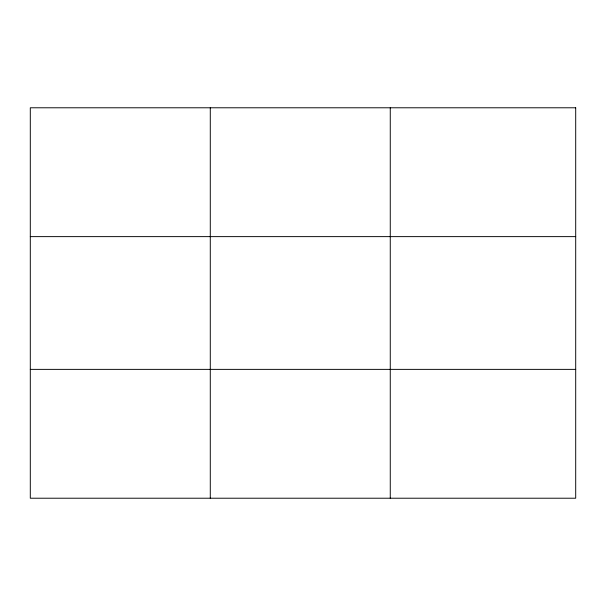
<?xml version="1.0" encoding="UTF-8"?>
<svg xmlns="http://www.w3.org/2000/svg" width="606" height="606" viewBox="0 0 606 606"><rect width="100%" height="100%" fill="white"/><g stroke="black" fill="none" stroke-linecap="round" stroke-linejoin="round"><path stroke-width="0.91" d="M210.282 498.215L210.282 107.785M390.264 498.215L390.264 107.785M30.3 236.628L575.7 236.628M30.3 369.372L575.7 369.372M575.7 107.785L575.7 498.215L30.3 498.215L30.3 107.785L575.7 107.785"/></g></svg>
